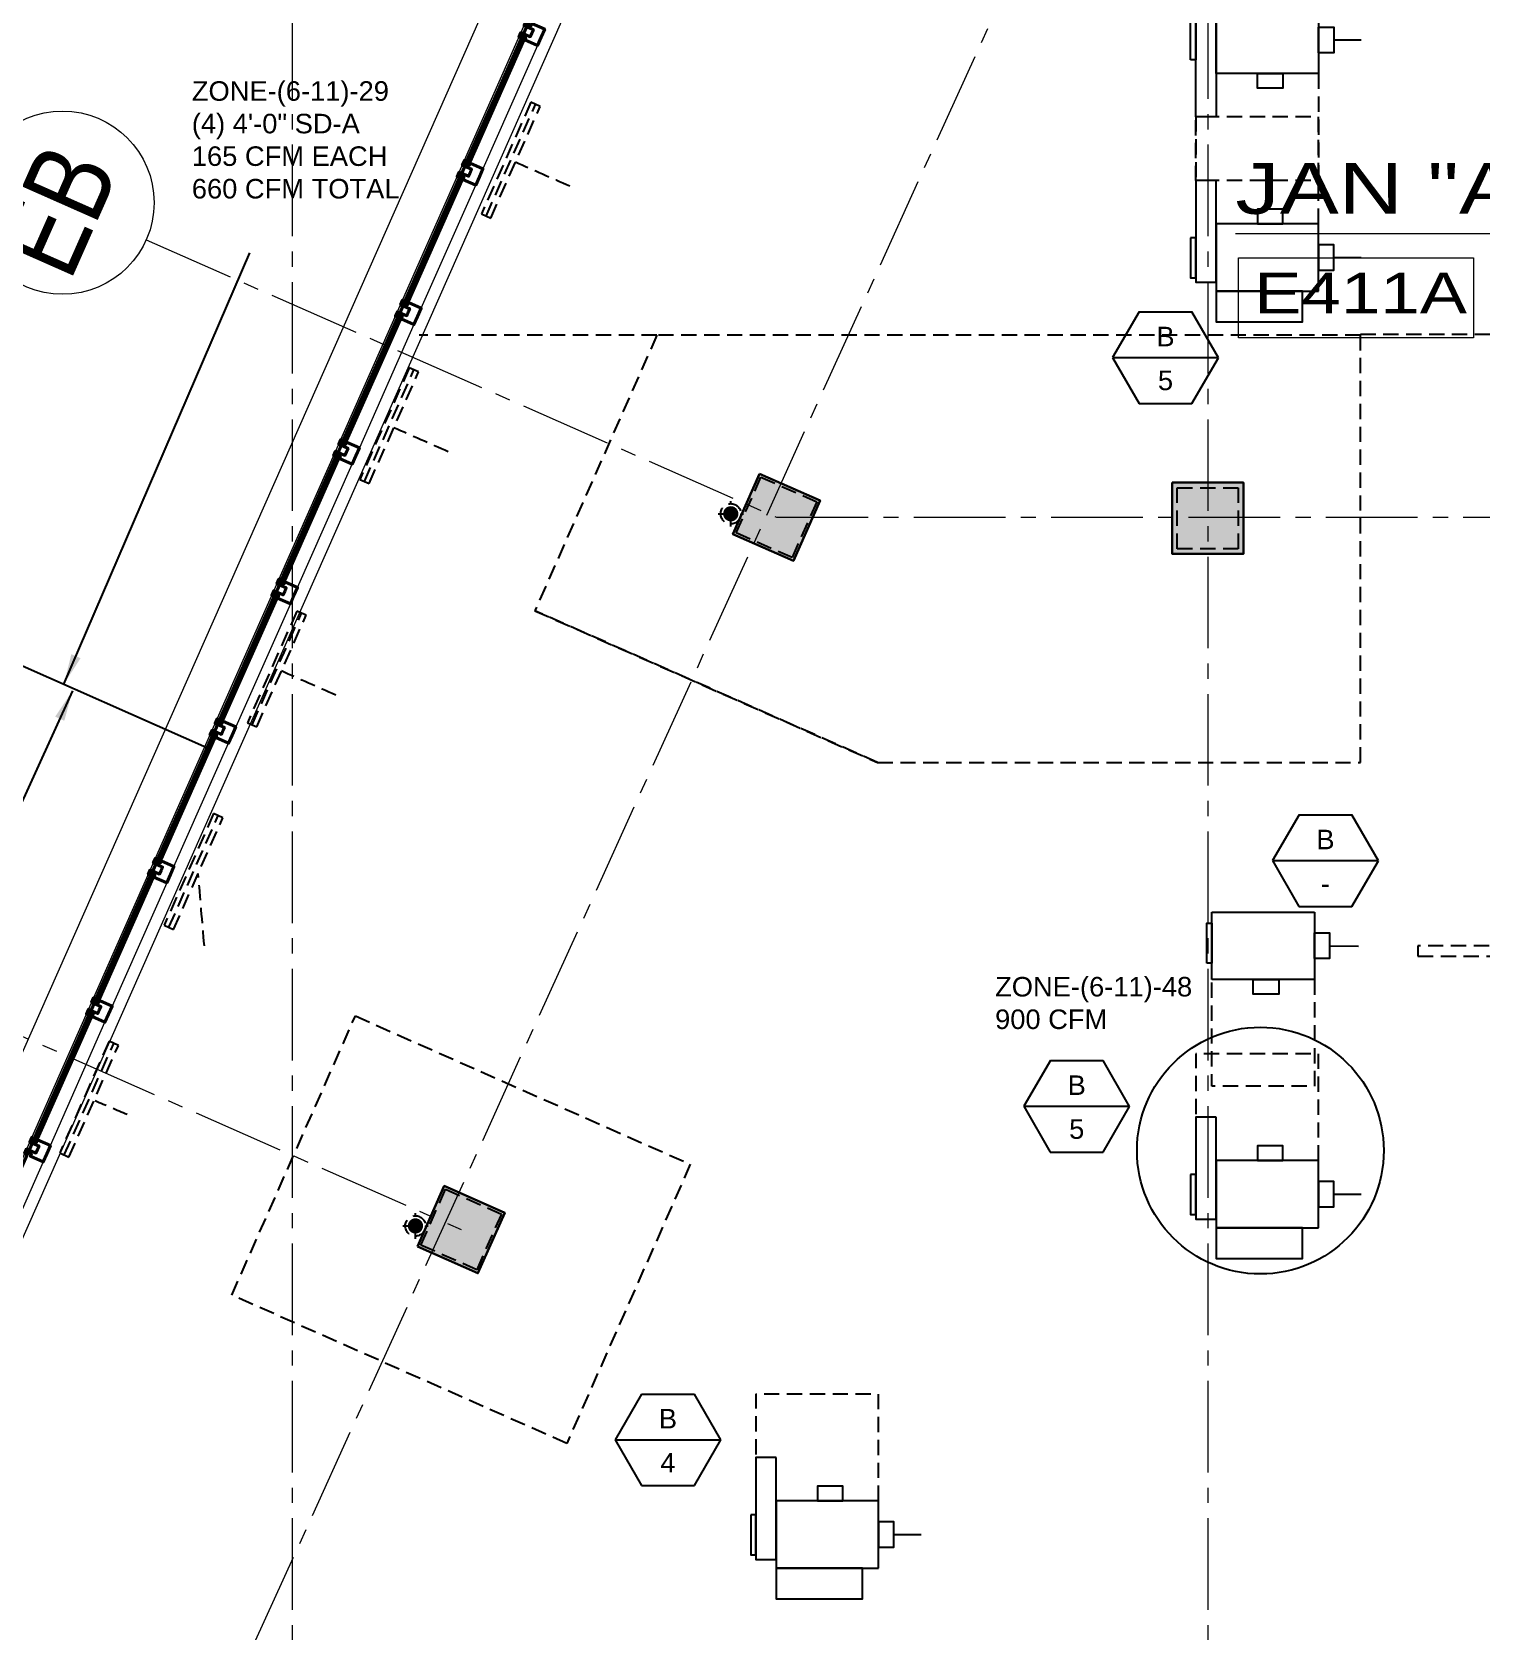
# Model space of a CAD drawing. Header units: inches. Extents: x -26012 to 27, y -3347 to 2082.
# Drawn here: x -24403 to -23834, y 489 to 1118 of the extents above; entities that cross this region are included whole.
import ezdxf
from ezdxf.enums import TextEntityAlignment as Align

# ---------------------------------------------------------------- set-up
doc = ezdxf.new("R2010")
doc.units = ezdxf.units.IN
doc.header["$LTSCALE"] = 48
doc.header["$MEASUREMENT"] = 0
for name, pattern in [('A_Column Grid$0$CENTER2', [1.125, 0.75, -0.125, 0.125, -0.125]), ('HIDDEN2', [0.1875, 0.125, -0.0625]), ('NB - 5th floor_plan$0$HIDDEN2', [0.1875, 0.125, -0.0625])]:
    doc.linetypes.add(name, pattern=pattern)
doc.layers.get('0').update_dxf_attribs({"plot": 0})
for name, color, linetype in [('A104$0$A-ANNO-PATT-1-4', 8, 'Continuous'), ('A104$0$A-AREA-IDEN', 8, 'Continuous'), ('A104$0$A-COLS-COL1-4', 8, 'Continuous'), ('A104$0$A-FLOR-AWNG', 8, 'Continuous'), ('A104$0$A-FLOR-SLAB', 8, 'Continuous'), ('A104$0$A-GLAZ', 8, 'Continuous'), ('A104$0$A-Roof-leader', 8, 'Continuous'), ('A104$0$C-PROP', 8, 'Continuous'), ('A_Column Grid$0$A-GRID-1D1-15', 8, 'A_Column Grid$0$CENTER2'), ('A_Column Grid$0$A-GRID-GRD1-15', 8, 'A_Column Grid$0$CENTER2'), ('CLEAR', 1, 'HIDDEN2'), ('HAEQUIP', 94, 'Continuous'), ('M-HVAC-anno', 6, 'Continuous'), ('M-HVAC-blck', 6, 'Continuous'), ('M-HVAC-clrn', 1, 'HIDDEN2'), ('M-HVAC-eqpm-fptd', 94, 'Continuous'), ('M-HVAC-Flex', 5, 'Continuous'), ('M-HVAC-FUTR', 4, 'HIDDEN2'), ('M-HVAC-supp', 93, 'Continuous'), ('M-HVAC-TEXT', 6, 'Continuous'), ('NB - 5th floor_plan$0$stcbeams', 1, 'NB - 5th floor_plan$0$HIDDEN2'), ('NB - 5th floor_plan$0$STCCOLS1', 1, 'NB - 5th floor_plan$0$HIDDEN2'), ('NB - 5th floor_plan$0$STCCOLS2', 1, 'NB - 5th floor_plan$0$HIDDEN2'), ('NB - 5th floor_plan$0$STDROPS', 1, 'NB - 5th floor_plan$0$HIDDEN2'), ('NB - 5th floor_plan$0$STWETSTACK', 1, 'NB - 5th floor_plan$0$HIDDEN2'), ('XREF', 8, 'Continuous')]:
    doc.layers.add(name, color=color, linetype=linetype)
doc.styles.add('A104$0$Arial', font='arial.ttf', dxfattribs={"height": 0.076839})
doc.styles.add('A104$0$style-Arial', font='arial.ttf')
doc.styles.add('A_Column Grid$0$Style-Arial', font='arial.ttf')
doc.styles.add('M08', font='arial.ttf', dxfattribs={"height": 7.68})
doc.styles.get("Standard").update_dxf_attribs({"font": 'simplex.shx'})
doc.dimstyles.new('STANDARD$7', dxfattribs={"dimtxt": 0.18, "dimasz": 0.125, "dimexe": 0.18, "dimexo": 0.06, "dimgap": 0.09, "dimtad": 0, "dimtih": 1, "dimtoh": 1, "dimdec": 4, "dimzin": 0, "dimdsep": 46, "dimtxsty": 'Standard', "dimcen": 0.09, "dimadec": 0, "dimazin": 0, "dimtfac": 1, "dimtdec": 4, "dimtofl": 0, "dimtmove": 0, "dimatfit": 3, "dimfxl": 1, "dimtolj": 1, "dimtzin": 0, "dimarcsym": 0})

# ---------------------------------------------------------------- blocks, each defined once
blk = doc.blocks.new('A104')
at = {"layer": 'A104$0$A-Roof-leader', "lineweight": 13}
h = blk.add_hatch(color=256, dxfattribs=at)
edge = h.paths.add_edge_path()
edge.add_arc((-24128.5457, 928.5538), 3, 0, 360)
h = blk.add_hatch(color=256, dxfattribs=at)
edge = h.paths.add_edge_path()
edge.add_arc((-24252.5105, 648.5817), 3, 0, 360)
at = {"layer": 'A104$0$A-ANNO-PATT-1-4'}
blk.add_solid([(-24117.1988, 944.3057), (-24093.4233, 933.7825), (-24127.7212, 920.5311), (-24103.9458, 910.0083)], dxfattribs=at)
at = {"layer": 'A104$0$A-ANNO-PATT-1-4', "lineweight": 30, "extrusion": (0, 0, -1)}
blk.add_solid([(23955.0236, 940.8), (23927.0236, 940.8), (23955.0236, 912.8), (23927.0236, 912.8)], dxfattribs=at)
at = {"layer": 'A104$0$A-ANNO-PATT-1-4', "lineweight": 30}
blk.add_solid([(-24251.6987, 640.5313), (-24241.176, 664.3057), (-24227.9233, 630.0085), (-24217.4008, 653.7827)], dxfattribs=at)
at = {"layer": 'A104$0$A-AREA-IDEN', "lineweight": 13}
blk.add_line((-23930.1612, 1038.7155, 0.2066), (-23773.246, 1038.7155, 0.2066), dxfattribs=at)
blk.add_3dface([(-23928.9614, 1029.1988, 0.2066), (-23836.5234, 1029.1988, 0.2066), (-23836.5234, 997.6693, 0.2066), (-23928.9614, 997.6693, 0.2066)], dxfattribs=at)
at = {"layer": 'A104$0$A-COLS-COL1-4', "lineweight": 30}
for points in [[(-24117.1988, 944.3057), (-24093.4233, 933.7825), (-24103.9458, 910.0083), (-24127.7212, 920.5311)], [(-23955.0236, 940.8), (-23927.0236, 940.8), (-23927.0236, 912.8), (-23955.0236, 912.8)], [(-24251.6987, 640.5313), (-24241.176, 664.3057), (-24217.4008, 653.7827), (-24227.9233, 630.0085)]]:
    blk.add_3dface(points, dxfattribs=at)
at = {"layer": 'A104$0$A-FLOR-AWNG', "lineweight": 0}
blk.add_line((-24033.7396, 1560.0949), (-24684.5815, 90.1818), dxfattribs=at)
at = {"layer": 'A104$0$A-FLOR-SLAB', "lineweight": 0}
blk.add_line((-24582.659, 246.8918), (-24082.047, 1377.5135), dxfattribs=at)
at = {"layer": 'A104$0$A-GLAZ', "lineweight": 0}
for p, q in [((-24599.4792, 240.3944), (-24088.548, 1394.3341)), ((-24210.3772, 1116.0871), (-24232.4422, 1066.2536)), ((-24209.92, 1115.8847), (-24231.9851, 1066.0512)), ((-24204.5088, 1112.6685), (-24225.9666, 1064.2065)), ((-24256.7338, 1011.3915), (-24234.6688, 1061.225)), ((-24256.2767, 1011.1891), (-24234.2116, 1061.0226)), ((-24250.2582, 1009.3444), (-24228.8004, 1057.8064)), ((-24258.9608, 1006.3619), (-24281.0259, 956.5284)), ((-24258.5036, 1006.1595), (-24280.5687, 956.3259)), ((-24253.0924, 1002.9433), (-24274.5502, 954.4813)), ((-24305.3175, 901.6663), (-24283.2524, 951.4998)), ((-24304.8603, 901.4638), (-24282.7953, 951.2974)), ((-24298.8418, 899.6192), (-24277.384, 948.0812)), ((-24307.5445, 896.6367), (-24329.6096, 846.8031)), ((-24307.0873, 896.4342), (-24329.1524, 846.6007)), ((-24301.6761, 893.2181), (-24323.1339, 844.7561)), ((-24353.9012, 791.941), (-24331.8361, 841.7746)), ((-24353.444, 791.7386), (-24331.3789, 841.5721)), ((-24347.4255, 789.894), (-24325.9677, 838.356)), ((-24356.1282, 786.9114), (-24378.1933, 737.0779)), ((-24355.671, 786.709), (-24377.7361, 736.8755)), ((-24350.2598, 783.4928), (-24371.7176, 735.0308)), ((-24402.4849, 682.2158), (-24380.4198, 732.0493)), ((-24402.0277, 682.0134), (-24379.9626, 731.8469)), ((-24396.0092, 680.1688), (-24374.5514, 728.6307)), ((-24398.8435, 673.7676), (-24420.3013, 625.3056))]:
    blk.add_line(p, q, dxfattribs=at)
at = {"layer": 'A104$0$A-GLAZ', "lineweight": 40}
for p, q in [((-24210.6057, 1116.1883), (-24232.6708, 1066.3548)), ((-24209.4628, 1115.6823), (-24231.5279, 1065.8487)), ((-24209.4628, 1115.6823), (-24210.6057, 1116.1883)), ((-24231.5279, 1065.8487), (-24232.6708, 1066.3548)), ((-24256.9624, 1011.4927), (-24234.8974, 1061.3263)), ((-24255.8195, 1010.9866), (-24233.7544, 1060.8202)), ((-24233.7544, 1060.8202), (-24234.8974, 1061.3263)), ((-24259.1894, 1006.4631), (-24281.2545, 956.6296)), ((-24258.0465, 1005.957), (-24280.1115, 956.1235)), ((-24258.0465, 1005.957), (-24259.1894, 1006.4631)), ((-24255.8195, 1010.9866), (-24256.9624, 1011.4927)), ((-24280.1115, 956.1235), (-24281.2545, 956.6296)), ((-24305.5461, 901.7675), (-24283.481, 951.601)), ((-24304.4032, 901.2614), (-24282.3381, 951.0949)), ((-24282.3381, 951.0949), (-24283.481, 951.601)), ((-24304.4032, 901.2614), (-24305.5461, 901.7675)), ((-24307.7731, 896.7379), (-24329.8382, 846.9043)), ((-24306.6301, 896.2318), (-24328.6952, 846.3983)), ((-24306.6301, 896.2318), (-24307.7731, 896.7379)), ((-24328.6952, 846.3983), (-24329.8382, 846.9043)), ((-24354.1298, 792.0423), (-24332.0647, 841.8758)), ((-24352.9868, 791.5362), (-24330.9217, 841.3697)), ((-24330.9217, 841.3697), (-24332.0647, 841.8758)), ((-24356.3568, 787.0127), (-24378.4219, 737.1791)), ((-24355.2138, 786.5066), (-24377.2789, 736.673)), ((-24355.2138, 786.5066), (-24356.3568, 787.0127)), ((-24352.9868, 791.5362), (-24354.1298, 792.0423)), ((-24377.2789, 736.673), (-24378.4219, 737.1791)), ((-24402.7135, 682.317), (-24380.6484, 732.1506)), ((-24401.5705, 681.8109), (-24379.5054, 731.6445)), ((-24379.5054, 731.6445), (-24380.6484, 732.1506)), ((-24401.5705, 681.8109), (-24402.7135, 682.317))]:
    blk.add_line(p, q, dxfattribs=at)
at = {"layer": 'A104$0$A-GLAZ', "lineweight": 40, "flags": 128}
for points in [[(-24206.7496, 1117.4875), (-24206.1422, 1118.8593), (-24209.7997, 1120.4788), (-24208.99, 1122.3075), (-24208.3042, 1122.0039), (-24208.709, 1121.0895), (-24207.1089, 1120.381), (-24206.704, 1121.2954), (-24201.6749, 1119.0686), (-24203.0921, 1115.868)], [(-24206.7491, 1117.4886), (-24207.3565, 1116.1167), (-24211.014, 1117.7362), (-24211.8238, 1115.9074), (-24211.138, 1115.6038), (-24210.7331, 1116.5182), (-24209.133, 1115.8096), (-24209.5378, 1114.8953), (-24204.5088, 1112.6685), (-24203.0916, 1115.8691)], [(-24231.041, 1062.6259), (-24231.6481, 1061.2546), (-24235.3057, 1062.8741), (-24236.1154, 1061.0453), (-24235.4296, 1060.7417), (-24235.0247, 1061.6561), (-24233.4246, 1060.9476), (-24233.8294, 1060.0332), (-24228.8004, 1057.8064), (-24227.3835, 1061.0065)], [(-24231.041, 1062.6259), (-24230.4338, 1063.9972), (-24234.0913, 1065.6167), (-24233.2816, 1067.4454), (-24232.5958, 1067.1418), (-24233.0006, 1066.2274), (-24231.4005, 1065.5189), (-24230.9956, 1066.4333), (-24225.9666, 1064.2065), (-24227.3835, 1061.0065)], [(-24255.3328, 1007.7633), (-24254.7254, 1009.1352), (-24258.3829, 1010.7546), (-24257.5732, 1012.5834), (-24256.8874, 1012.2797), (-24257.2923, 1011.3653), (-24255.6921, 1010.6568), (-24255.2872, 1011.5712), (-24250.2582, 1009.3444), (-24251.6753, 1006.1439)], [(-24255.3328, 1007.7633), (-24255.9402, 1006.3915), (-24259.5977, 1008.0109), (-24260.4075, 1006.1822), (-24259.7217, 1005.8785), (-24259.3168, 1006.7929), (-24257.7166, 1006.0844), (-24258.1215, 1005.17), (-24253.0924, 1002.9433), (-24251.6753, 1006.1439)], [(-24279.6246, 952.9007), (-24279.0175, 954.272), (-24282.675, 955.8915), (-24281.8652, 957.7202), (-24281.1795, 957.4166), (-24281.5843, 956.5022), (-24279.9842, 955.7937), (-24279.5793, 956.7081), (-24274.5502, 954.4813), (-24275.9671, 951.2812)], [(-24279.6246, 952.9007), (-24280.2318, 951.5294), (-24283.8893, 953.1489), (-24284.6991, 951.3201), (-24284.0133, 951.0165), (-24283.6084, 951.9308), (-24282.0083, 951.2223), (-24282.4131, 950.3079), (-24277.384, 948.0812), (-24275.9671, 951.2812)], [(-24303.9165, 898.0381), (-24303.3091, 899.4099), (-24306.9666, 901.0294), (-24306.1569, 902.8581), (-24305.4711, 902.5545), (-24305.8759, 901.6401), (-24304.2758, 900.9316), (-24303.8709, 901.846), (-24298.8418, 899.6192), (-24300.259, 896.4186)], [(-24303.9165, 898.0381), (-24304.5239, 896.6663), (-24308.1814, 898.2857), (-24308.9911, 896.457), (-24308.3053, 896.1533), (-24307.9005, 897.0677), (-24306.3003, 896.3592), (-24306.7052, 895.4448), (-24301.6761, 893.2181), (-24300.259, 896.4186)], [(-24328.2083, 843.1755), (-24328.8155, 841.8042), (-24332.473, 843.4236), (-24333.2827, 841.5949), (-24332.597, 841.2912), (-24332.1921, 842.2056), (-24330.5919, 841.4971), (-24330.9968, 840.5827), (-24325.9677, 838.356), (-24324.5508, 841.556)], [(-24328.2083, 843.1755), (-24327.6011, 844.5468), (-24331.2587, 846.1662), (-24330.4489, 847.995), (-24329.7631, 847.6913), (-24330.168, 846.777), (-24328.5678, 846.0684), (-24328.163, 846.9828), (-24323.1339, 844.7561), (-24324.5508, 841.556)], [(-24352.5002, 788.3129), (-24351.8927, 789.6847), (-24355.5503, 791.3041), (-24354.7405, 793.1329), (-24354.0547, 792.8293), (-24354.4596, 791.9149), (-24352.8595, 791.2064), (-24352.4546, 792.1207), (-24347.4255, 789.894), (-24348.8427, 786.6934)], [(-24352.5002, 788.3129), (-24353.1076, 786.941), (-24356.7651, 788.5605), (-24357.5748, 786.7317), (-24356.889, 786.4281), (-24356.4842, 787.3425), (-24354.884, 786.6339), (-24355.2889, 785.7196), (-24350.2598, 783.4928), (-24348.8427, 786.6934)], [(-24376.792, 733.4502), (-24376.1848, 734.8215), (-24379.8423, 736.441), (-24379.0326, 738.2698), (-24378.3468, 737.9661), (-24378.7517, 737.0517), (-24377.1515, 736.3432), (-24376.7467, 737.2576), (-24371.7176, 735.0308), (-24373.1345, 731.8308)], [(-24376.792, 733.4502), (-24377.3992, 732.0789), (-24381.0567, 733.6984), (-24381.8664, 731.8696), (-24381.1806, 731.566), (-24380.7758, 732.4804), (-24379.1756, 731.7719), (-24379.5805, 730.8575), (-24374.5514, 728.6307), (-24373.1345, 731.8308)], [(-24401.0838, 678.5876), (-24400.4764, 679.9595), (-24404.1339, 681.5789), (-24403.3242, 683.4077), (-24402.6384, 683.104), (-24403.0433, 682.1896), (-24401.4431, 681.4811), (-24401.0383, 682.3955), (-24396.0092, 680.1688), (-24397.4263, 676.9682)], [(-24401.0838, 678.5876), (-24401.6913, 677.2158), (-24405.3488, 678.8353), (-24406.1585, 677.0065), (-24405.4727, 676.7029), (-24405.0678, 677.6172), (-24403.4677, 676.9087), (-24403.8725, 675.9943), (-24398.8435, 673.7676), (-24397.4263, 676.9682)]]:
    blk.add_lwpolyline(points, dxfattribs=at)
at = {"layer": 'A104$0$C-PROP', "lineweight": 40, "flags": 128}
blk.add_lwpolyline([(-25004.5437, -676.9041), (-24022.0239, 1542.095), (-21061.0239, 1542.095), (-21061.0239, -676.9042)], dxfattribs=at)
at = {"layer": 'A104$0$A-AREA-IDEN', "lineweight": 13, "style": 'A104$0$style-Arial', "width": 1.246875}
blk.add_text('E411A', height=16, dxfattribs=at).set_placement((-23922.7774, 1007.312, 0.2066))
at = {"layer": 'A104$0$A-AREA-IDEN', "lineweight": 13, "insert": (-23930.1622, 1046.1945, 0.2066), "char_height": 19.999996, "attachment_point": 7, "line_spacing_factor": 0.6, "style": 'A104$0$Arial'}
blk.add_mtext('\\H1x;\\W1.24688;JAN "A"', dxfattribs=at)
blk = doc.blocks.new('NB - 5th floor_plan')
at = {"layer": 'NB - 5th floor_plan$0$stcbeams', "color": 1, "linetype": 'NB - 5th floor_plan$0$HIDDEN2', "elevation": -3}
blk.add_lwpolyline([(-23686.44, 758.77), (-23858.44, 758.68), (-23858.44, 754.66), (-23686.44, 754.75)], close=True, dxfattribs=at)
at = {"layer": 'NB - 5th floor_plan$0$STCCOLS1', "color": 1, "linetype": 'NB - 5th floor_plan$0$HIDDEN2'}
for points in [[(-24116.69, 942.99), (-24094.74, 933.27), (-24104.46, 911.33), (-24126.4, 921.04), (-24116.69, 942.99)], [(-24250.38, 641.04), (-24240.67, 662.99), (-24218.72, 653.27), (-24228.43, 631.33), (-24250.38, 641.04)]]:
    blk.add_lwpolyline(points, dxfattribs=at)
blk.add_lwpolyline([(-23953.02, 938.8), (-23929.02, 938.8), (-23929.02, 914.8), (-23953.02, 914.8)], close=True, dxfattribs=at)
at = {"layer": 'NB - 5th floor_plan$0$STCCOLS2', "color": 1, "linetype": 'NB - 5th floor_plan$0$HIDDEN2'}
blk.add_lwpolyline([(-23955.02, 940.8), (-23927.02, 940.8), (-23927.02, 912.8), (-23955.02, 912.8)], close=True, dxfattribs=at)
at = {"layer": 'NB - 5th floor_plan$0$STDROPS', "color": 1, "linetype": 'NB - 5th floor_plan$0$HIDDEN2'}
for p, q in [((-24157.59, 998.8), (-24251.1, 998.8)), ((-24157.59, 998.8), (-24251.1, 998.8)), ((-23881.02, 999.16), (-23641.02, 999.16))]:
    blk.add_line(p, q, dxfattribs=at)
for points in [[(-24070.87, 830.8), (-23881.02, 830.8), (-23881.02, 998.8), (-24157.59, 998.8), (-24205.57, 890.44), (-24070.87, 830.8), (-24205.57, 890.44)], [(-24276.12, 731.12), (-24144.45, 672.81), (-24193.03, 563.09), (-24324.7, 621.39), (-24276.12, 731.12)], [(-24276.12, 731.12), (-24144.45, 672.81), (-24193.03, 563.09), (-24324.7, 621.39), (-24276.12, 731.12)]]:
    blk.add_lwpolyline(points, dxfattribs=at)
at = {"layer": 'NB - 5th floor_plan$0$STWETSTACK', "color": 1, "linetype": 'NB - 5th floor_plan$0$HIDDEN2'}
for p, q in [((-24128.54, 923.55, -0.01), (-24128.54, 933.55, -0.01)), ((-24133.54, 928.55, -0.01), (-24123.54, 928.55, -0.01)), ((-24257.51, 648.58, -0.01), (-24247.51, 648.58, -0.01)), ((-24252.51, 643.58, -0.01), (-24252.51, 653.58, -0.01))]:
    blk.add_line(p, q, dxfattribs=at)
for centre in [(-24128.54, 928.55, -0.01), (-24252.51, 648.58, -0.01)]:
    blk.add_circle(centre, 4, dxfattribs=at)
blk = doc.blocks.new('A_Column Grid')
at = {"layer": 'A_Column Grid$0$A-GRID-1D1-15', "linetype": 'Continuous', "lineweight": 13}
blk.add_circle((-24391.24, 1050.86), 36, dxfattribs=at)
at = {"layer": 'A_Column Grid$0$A-GRID-GRD1-15', "lineweight": 0}
for p, q in [((-24301.02, 1667.67), (-24301.02, -2700.91)), ((-23941.02, 1667.67), (-23941.02, -2700.91)), ((-23943.33, 1304.88), (-25689.31, -2539.42)), ((-24358.35, 1036.22), (-24110.57, 927.16)), ((-24110.57, 927.16), (-20912.84, 927.16)), ((-24486.98, 758.33), (-24234.54, 647.19))]:
    blk.add_line(p, q, dxfattribs=at)
at = {"layer": 'A_Column Grid$0$A-GRID-1D1-15', "linetype": 'Continuous', "lineweight": 13, "style": 'A_Column Grid$0$Style-Arial', "width": 0.789231}
blk.add_text('EB', height=32.5, rotation=66.1261, dxfattribs=at).set_placement((-24388.27, 1019.52))
blk = doc.blocks.new('SD-A')
at = {"layer": 'M-HVAC-FUTR'}
for p, q in [((2473.34, 316.58), (2425.34, 316.58)), ((2425.34, 316.58), (2425.34, 312.58)), ((2473.34, 314.58), (2425.34, 314.58)), ((2473.34, 312.58), (2473.34, 316.58)), ((2425.34, 312.58), (2473.34, 312.58))]:
    blk.add_line(p, q, dxfattribs=at)
blk = doc.blocks.new('A$C73FD2CE6')
at = {"layer": 'M-HVAC-blck'}
for p, q in [((10.41, 36), (0, 18.01)), ((10.41, 36), (31.18, 36)), ((41.57, 17.97), (31.18, 36)), ((0, 18.01), (10.37, 0)), ((0.01, 17.99), (41.56, 17.99)), ((31.17, 0), (41.57, 17.97)), ((10.37, 0), (31.17, 0))]:
    blk.add_line(p, q, dxfattribs=at)
at = {"layer": 'M-HVAC-TEXT', "style": 'M08'}
for tag, p in [('2', (20.78, 26.3)), ('1', (20.78, 8.99))]:
    blk.add_attdef(tag, text='', height=7.68, dxfattribs=at).set_placement(p, align=Align.MIDDLE)
blk = doc.blocks.new('FPTD INT')
at = {"layer": 'CLEAR', "flags": 128}
blk.add_lwpolyline([(-26603.13, -1659.44), (-26603.13, -1701.44), (-26562.88, -1701.44), (-26562.88, -1659.44)], dxfattribs=at)
at = {"layer": 'HAEQUIP'}
for p, q in [((-26562.88, -1632.94), (-26603.13, -1632.94)), ((-26603.13, -1632.94), (-26603.13, -1659.44)), ((-26562.88, -1659.44), (-26562.88, -1632.94)), ((-26603.13, -1659.44), (-26562.88, -1659.44))]:
    blk.add_line(p, q, dxfattribs=at)
for points in [[(-26560.88, -1653.01), (-26560.88, -1637.26), (-26562.88, -1637.26), (-26562.88, -1653.01)], [(-26603.13, -1651.19), (-26603.13, -1641.19), (-26609.13, -1641.19), (-26609.13, -1651.19)], [(-26579.13, -1659.44), (-26589.13, -1659.44), (-26589.13, -1665.19), (-26579.13, -1665.19)]]:
    blk.add_lwpolyline(points, close=True, dxfattribs=at)
blk = doc.blocks.new('A$C4BF10DA9')
at = {"layer": 'M-HVAC-clrn', "flags": 128}
blk.add_lwpolyline([(6, 42), (6, 0), (54.25, 0), (54.25, 25)], dxfattribs=at)
at = {"layer": 'M-HVAC-eqpm-fptd'}
for p, q in [((6, 68.5), (6, 42)), ((46.25, 68.5), (6, 68.5)), ((46.25, 42), (46.25, 68.5)), ((6, 42), (46.25, 42))]:
    blk.add_line(p, q, dxfattribs=at)
for points in [[(12.25, 68.5), (46.25, 68.5), (46.25, 80.5), (12.25, 80.5)], [(46.25, 25), (54.25, 25), (54.25, 65), (46.25, 65)], [(6, 50.25), (6, 60.25), (0, 60.25), (0, 50.25)], [(30, 42), (20, 42), (20, 36.25), (30, 36.25)]]:
    blk.add_lwpolyline(points, close=True, dxfattribs=at)
at = {"layer": 'M-HVAC-supp'}
blk.add_lwpolyline([(56.25, 47.5), (56.25, 63.25), (54.25, 63.25), (54.25, 47.5)], close=True, dxfattribs=at)

msp = doc.modelspace()

# ---------------------------------------------------------------- linework, layer by layer
msp.add_circle((-23920.35, 678.2), 48.5)
at = {"layer": 'M-HVAC-anno'}
msp.add_line((-24443.12, 884.76, -0.01), (-24333.4, 836.17, -0.01), dxfattribs=at)
at = {"layer": 'M-HVAC-Flex'}
for p, q in [((-23891.52, 1114.83), (-23880.74, 1114.83)), ((-23891.52, 1029.33), (-23880.74, 1029.33)), ((-23893.13, 758.75), (-23881.74, 758.57)), ((-23891.52, 661.06), (-23880.74, 661.06)), ((-24064.47, 527.26), (-24053.69, 527.26))]:
    msp.add_line(p, q, dxfattribs=at)
at = {"layer": 'M-HVAC-FUTR'}
for points in [[(-24191.85, 1057.3, 0), (-24213.19, 1066.75)], [(-24239.65, 952.91, 0), (-24261, 962.37, 0)], [(-24283.85, 857.3, 0), (-24305.19, 866.75, 0)], [(-24335.5, 758.7), (-24337.91, 787.12, 0)], [(-24365.88, 692.35), (-24378.42, 697.71)]]:
    msp.add_spline(points, degree=3, dxfattribs=at)

# ---------------------------------------------------------------- block references
at = {"layer": 'M-HVAC-blck'}
for p, values in [((-23978.43, 971.94), {'2': 'B', '1': '5'}), ((-23915.54, 774.21), {'2': 'B', '1': '-'}), ((-24013.33, 677.63), {'2': 'B', '1': '5'}), ((-24174.03, 546.51), {'2': 'B', '1': '4'})]:
    msp.add_blockref('A$C73FD2CE6', p, dxfattribs=at).add_auto_attribs(values)
at = {"layer": 'M-HVAC-eqpm-fptd', "rotation": 180}
for p in [(-23891.52, 1084.58), (-23891.52, 716.31)]:
    msp.add_blockref('A$C4BF10DA9', p, dxfattribs=at)
at = {"layer": 'M-HVAC-eqpm-fptd', "xscale": -1}
msp.add_blockref('FPTD INT', (-50502.26, 2404.94), dxfattribs=at)
at = {"layer": 'M-HVAC-FUTR', "xscale": -1}
msp.add_blockref('A$C4BF10DA9', (-23891.52, 1059.58), dxfattribs=at)
at = {"layer": 'M-HVAC-FUTR'}
for name, p, rotation in [('SD-A', (-23511.02, 3434.54), 246.1173955160587), ('SD-A', (-23558.82, 3330.16, 0), 246.1173955160587), ('SD-A', (-23603.01, 3234.54, 0), 246.1173955160587), ('SD-A', (-23635.73, 3154.92, 0), 246.1173955160587), ('SD-A', (-23676.82, 3065.41, 0), 246.1173955160587), ('A$C4BF10DA9', (-24064.47, 582.51), 180)]:
    msp.add_blockref(name, p, dxfattribs=dict(at, rotation=rotation))
at = {"layer": 'XREF'}
for name in ['A_Column Grid', 'A104', 'NB - 5th floor_plan']:
    msp.add_blockref(name, (0, 0), dxfattribs=at)

# ---------------------------------------------------------------- texts
at = {"layer": 'M-HVAC-anno', "char_height": 7.68, "width": 88.2868, "attachment_point": 1, "style": 'M08'}
for s, insert in [('ZONE-(6-11)-29\\P(4) 4\'-0" SD-A\\P165 CFM EACH\\P660 CFM TOTAL', (-24340.42, 1098.6)), ('ZONE-(6-11)-48\\P900 CFM ', (-24024.64, 746.48, 0))]:
    msp.add_mtext(s, dxfattribs=dict(at, insert=insert))

# ---------------------------------------------------------------- leaders
at = {"layer": 'M-HVAC-anno'}
for points in [[(-24390.73, 861.56, 0), (-24317.59, 1031.09, 0)], [(-24387.36, 858.91, 0), (-24464.8, 689.11, 0)]]:
    msp.add_leader(points, dimstyle='STANDARD$7', override={"dimscale": 96, "dimgap": 0.09, "dimtad": 0}, dxfattribs=at)

doc.saveas('drawing.dxf')
